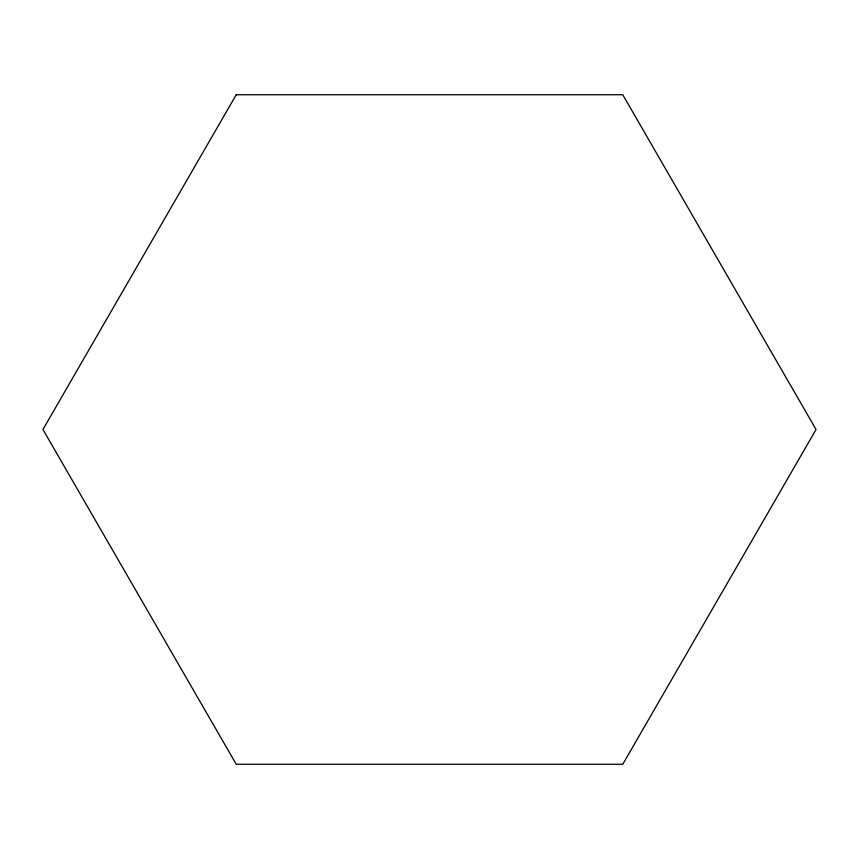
<?xml version="1.0" encoding="UTF-8"?>
<svg xmlns="http://www.w3.org/2000/svg" width="859" height="859" viewBox="0 0 859 859"><rect width="100%" height="100%" fill="white"/><g stroke="black" fill="none" stroke-linecap="round" stroke-linejoin="round"><path stroke-width="1.29" d="M236.225 94.737L42.95 429.5L236.225 764.263L622.775 764.263L816.05 429.5L622.775 94.737L236.225 94.737"/></g></svg>
